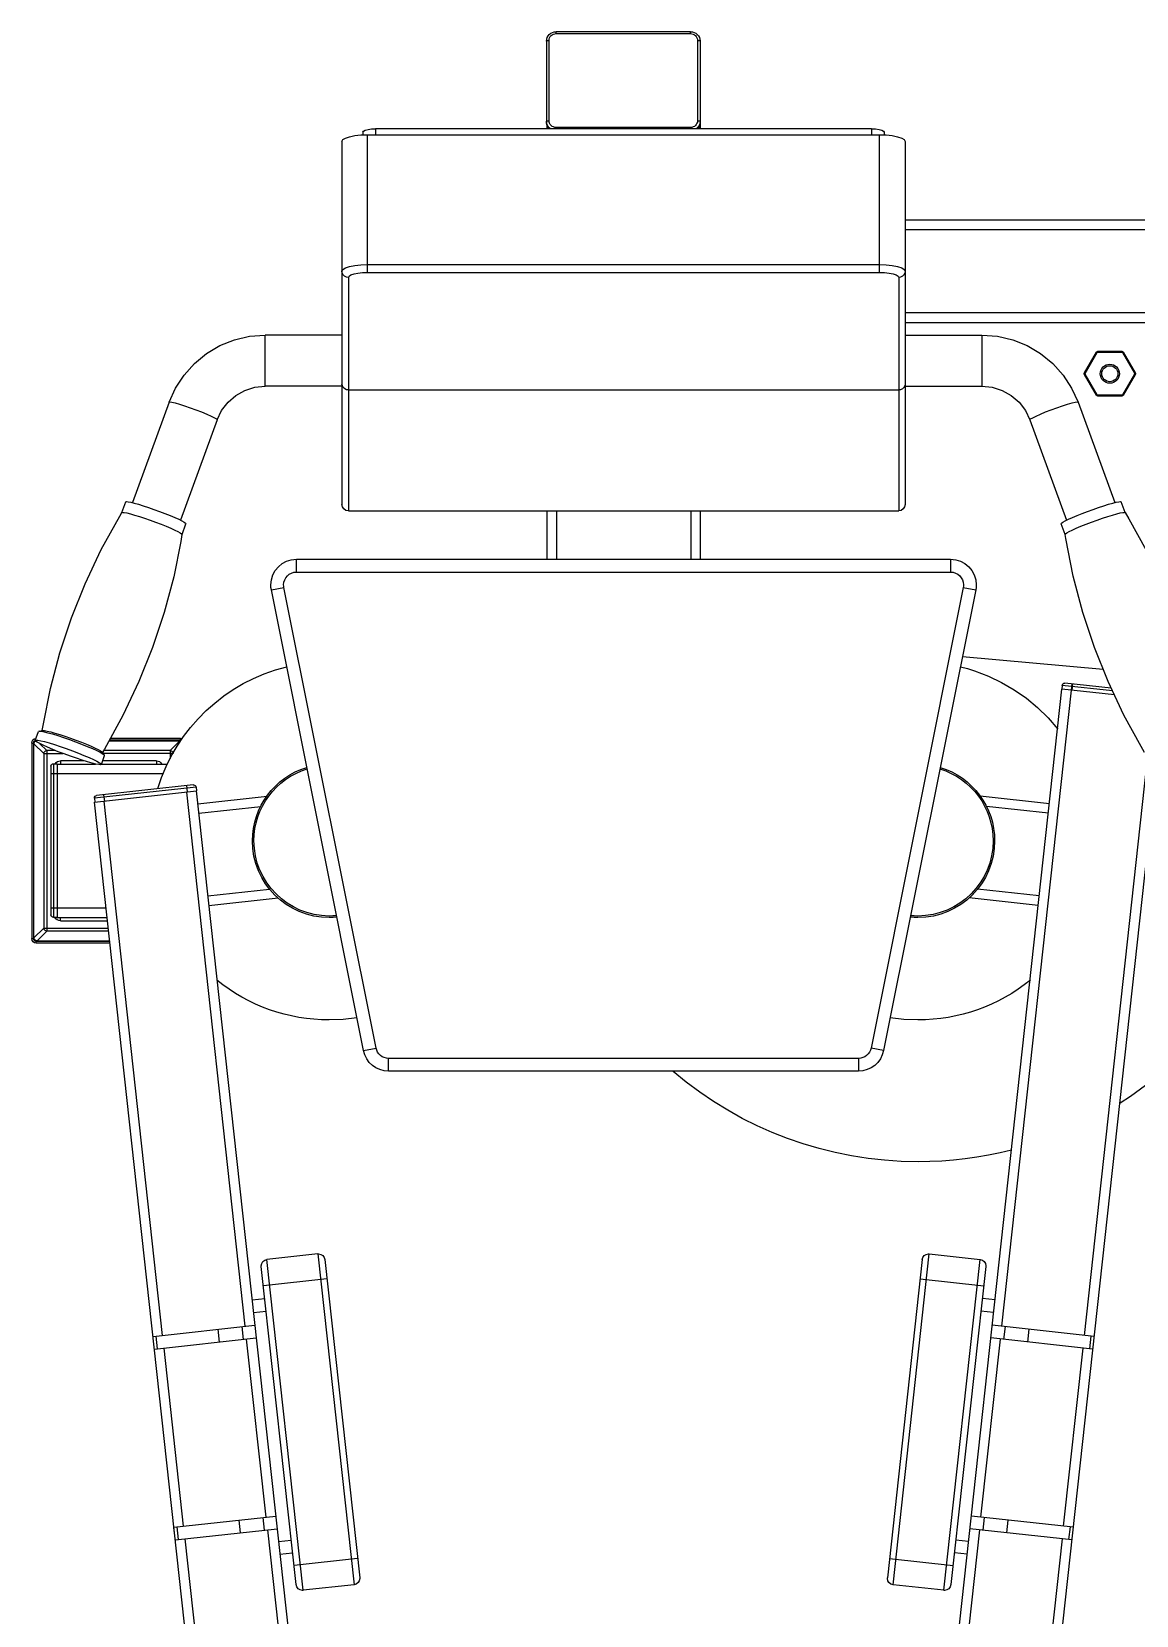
# Model space of a CAD drawing. Header units: millimetres. Extents: x 29224 to 62779, y 35576 to 54938.
# Drawn here: x 42388 to 42888, y 47737 to 48455 of the extents above; entities that cross this region are included whole.
import ezdxf

# ---------------------------------------------------------------- set-up
doc = ezdxf.new("R2010")
doc.units = ezdxf.units.MM

# ---------------------------------------------------------------- blocks, each defined once
blk = doc.blocks.new('A$C09155A46')
for points in [[(194.34, 1190.45), (194.41, 1191.13), (194.62, 1191.8), (194.95, 1192.41), (195.4, 1192.94), (195.94, 1193.39), (196.57, 1193.71), (197.26, 1193.91), (197.96, 1193.98)], [(194.34, 1190.45), (194.39, 1190.53), (194.53, 1190.6), (194.74, 1190.65), (195.01, 1190.69), (195.31, 1190.7)], [(194.34, 1190.45), (194.34, 1159.75)], [(195.31, 1190.7), (195.36, 1191.2), (195.51, 1191.68), (195.76, 1192.12), (196.09, 1192.51), (196.49, 1192.83), (196.95, 1193.07), (197.44, 1193.22), (197.96, 1193.27)], [(195.31, 1160.37), (195.31, 1190.7)], [(248.69, 1193.98), (197.96, 1193.98)], [(197.96, 1193.27), (197.96, 1193.98)], [(197.96, 1193.27), (248.69, 1193.27)], [(248.69, 1193.98), (249.39, 1193.91), (250.07, 1193.71), (250.71, 1193.39), (251.26, 1192.94), (251.7, 1192.41), (252.04, 1191.8), (252.23, 1191.14), (252.31, 1190.45)], [(248.69, 1193.27), (248.69, 1193.98)], [(248.69, 1193.27), (249.2, 1193.22), (249.71, 1193.07), (250.16, 1192.83), (250.57, 1192.51), (250.89, 1192.12), (251.14, 1191.68), (251.3, 1191.2), (251.35, 1190.7)], [(251.35, 1190.7), (251.35, 1160.37)], [(251.35, 1190.7), (251.65, 1190.69), (251.91, 1190.65), (252.13, 1190.6), (252.26, 1190.53), (252.31, 1190.45)], [(252.26, 1190.89), (252.31, 1190.76)], [(252.31, 1190.76), (252.4, 1189.98)], [(252.31, 1190.45), (252.31, 1159.75)], [(252.4, 1189.98), (252.4, 1157.31)], [(194.34, 1160.12), (194.39, 1160.2), (194.53, 1160.27), (194.74, 1160.33), (195.01, 1160.36), (195.31, 1160.37)], [(195.83, 1157.31), (195.4, 1157.64), (194.95, 1158.18), (194.62, 1158.78), (194.41, 1159.44), (194.34, 1160.12)], [(197.96, 1157.8), (197.44, 1157.85), (196.95, 1158), (196.49, 1158.24), (196.09, 1158.56), (195.76, 1158.95), (195.51, 1159.39), (195.36, 1159.87), (195.31, 1160.37)], [(251.35, 1160.37), (251.3, 1159.87), (251.14, 1159.39), (250.89, 1158.95), (250.57, 1158.56), (250.16, 1158.24), (249.71, 1158), (249.2, 1157.85), (248.69, 1157.8)], [(252.31, 1160.12), (252.23, 1159.44), (252.04, 1158.78), (251.7, 1158.18), (251.24, 1157.64), (250.83, 1157.31)], [(251.35, 1160.37), (251.65, 1160.36), (251.91, 1160.33), (252.13, 1160.27), (252.26, 1160.2), (252.31, 1160.12)], [(117.14, 1152.57), (117.47, 1153.22), (118.44, 1153.82), (119.97, 1154.34), (121.97, 1154.73), (124.3, 1154.99), (126.8, 1155.07)], [(124.99, 1156.06), (125.23, 1156.45), (125.91, 1156.8), (126.98, 1157.07), (128.33, 1157.25), (129.83, 1157.31)], [(124.99, 1156.06), (124.99, 1155.01)], [(126.8, 1155.07), (320.03, 1155.07)], [(126.8, 1103.12), (126.8, 1155.07)], [(317.03, 1157.31), (129.83, 1157.31)], [(129.83, 1157.31), (129.83, 1155.07)], [(194.47, 1158.84), (194.34, 1159.75)], [(194.43, 1159.04), (194.43, 1157.31)], [(195.37, 1157.31), (194.83, 1158), (194.47, 1158.84)], [(195.4, 1157.31), (195.28, 1157.43)], [(248.69, 1157.8), (197.96, 1157.8)], [(197.96, 1157.8), (197.96, 1157.31)], [(248.69, 1157.8), (248.69, 1157.31)], [(252.31, 1159.75), (252.18, 1158.84), (251.83, 1158), (251.28, 1157.31)], [(252.4, 1159.66), (252.31, 1158.88), (252.05, 1158.14), (251.61, 1157.48), (251.44, 1157.31)], [(317.03, 1157.31), (318.51, 1157.25), (319.86, 1157.07), (320.93, 1156.8), (321.61, 1156.45), (321.86, 1156.06)], [(317.03, 1157.31), (317.03, 1155.07)], [(320.03, 1155.07), (322.53, 1154.99), (324.86, 1154.73), (326.87, 1154.34), (328.41, 1153.82), (329.37, 1153.22), (329.69, 1152.57)], [(320.03, 1103.12), (320.03, 1155.07)], [(321.86, 1156.06), (321.86, 1155.01)], [(117.14, 1152.57), (117.14, 1015.51)], [(329.69, 1152.57), (329.69, 1015.51)], [(626.79, 1122.84), (329.69, 1122.84)], [(626.79, 1119.21), (329.69, 1119.21)], [(117.14, 1103.58), (117.47, 1104.22), (118.44, 1104.82), (119.97, 1105.34), (121.97, 1105.74), (124.3, 1105.99), (126.8, 1106.08)], [(126.8, 1106.08), (320.03, 1106.08)], [(320.03, 1106.08), (322.53, 1105.99), (324.86, 1105.74), (326.87, 1105.34), (328.41, 1104.82), (329.37, 1104.22), (329.69, 1103.58)], [(119.56, 1101.24), (118.82, 1101.36), (118.14, 1101.69), (117.61, 1102.2), (117.26, 1102.85), (117.14, 1103.58)], [(119.56, 1101.24), (119.81, 1101.73), (120.53, 1102.18), (121.69, 1102.57), (123.18, 1102.86), (124.93, 1103.05), (126.8, 1103.12)], [(119.56, 1101.24), (119.56, 1013.09)], [(126.8, 1103.12), (320.03, 1103.12)], [(320.03, 1103.12), (321.91, 1103.05), (323.67, 1102.86), (325.16, 1102.57), (326.31, 1102.18), (327.04, 1101.73), (327.29, 1101.24)], [(329.69, 1103.58), (329.58, 1102.85), (329.24, 1102.2), (328.71, 1101.69), (328.03, 1101.36), (327.29, 1101.24)], [(327.29, 1101.24), (327.29, 1013.09)], [(626.79, 1087.83), (329.69, 1087.83)], [(329.69, 1084.19), (626.79, 1084.19)], [(51.85, 1054.11), (54.28, 1059.46), (57.51, 1064.38), (61.44, 1068.76), (66, 1072.49), (71.07, 1075.48), (76.54, 1077.67), (82.28, 1079), (88.16, 1079.45)], [(117.14, 1079.45), (88.16, 1079.45)], [(88.16, 1060.17), (88.16, 1079.45)], [(329.69, 1079.45), (358.68, 1079.45)], [(358.68, 1079.45), (364.56, 1079), (370.31, 1077.67), (375.78, 1075.48), (380.85, 1072.49), (385.41, 1068.76), (389.34, 1064.38), (392.56, 1059.46), (394.99, 1054.11)], [(358.68, 1079.45), (358.68, 1060.17)], [(397.39, 1065.16), (401.95, 1073.03)], [(397.65, 1065.01), (402.19, 1072.89)], [(401.95, 1073.03), (402.16, 1073.25), (402.44, 1073.32)], [(402.19, 1072.89), (401.95, 1073.03)], [(402.19, 1072.89), (402.3, 1073), (402.44, 1073.03)], [(402.44, 1073.32), (411.52, 1073.32)], [(402.44, 1073.32), (402.44, 1073.03)], [(402.44, 1073.03), (411.52, 1073.03)], [(411.52, 1073.33), (411.82, 1073.24), (412.05, 1073.02)], [(411.52, 1073.03), (411.52, 1073.32)], [(411.52, 1073.03), (411.68, 1072.99), (411.79, 1072.87)], [(412.05, 1073.02), (411.79, 1072.87)], [(411.79, 1072.87), (416.32, 1065.03)], [(412.05, 1073.02), (416.57, 1065.18)], [(397.39, 1064.58), (397.33, 1064.72), (397.31, 1064.87), (397.33, 1065.02), (397.39, 1065.16)], [(397.39, 1065.16), (397.65, 1065.01)], [(397.65, 1064.73), (397.39, 1064.58)], [(401.95, 1056.71), (397.39, 1064.58)], [(397.65, 1064.73), (397.62, 1064.79), (397.61, 1064.87), (397.62, 1064.95), (397.65, 1065.01)], [(402.19, 1056.85), (397.65, 1064.73)], [(416.32, 1064.71), (411.79, 1056.88)], [(416.57, 1064.56), (412.05, 1056.73)], [(416.32, 1065.03), (416.57, 1065.18)], [(416.32, 1065.03), (416.35, 1064.96), (416.36, 1064.87), (416.35, 1064.78), (416.32, 1064.71)], [(416.57, 1064.56), (416.32, 1064.71)], [(416.57, 1065.18), (416.63, 1065.03), (416.66, 1064.87), (416.63, 1064.71), (416.57, 1064.56)], [(70, 1047.48), (71.71, 1051), (74.11, 1054.1), (77.08, 1056.66), (80.51, 1058.56), (84.26, 1059.73), (88.16, 1060.13)], [(117.14, 1060.13), (88.16, 1060.13)], [(119.56, 1058.73), (118.82, 1058.84), (118.15, 1059.15), (117.61, 1059.65), (117.27, 1060.27), (117.14, 1060.96)], [(119.56, 1058.73), (327.29, 1058.73)], [(329.69, 1060.96), (329.58, 1060.27), (329.24, 1059.65), (328.69, 1059.15), (328.03, 1058.84), (327.29, 1058.73)], [(329.69, 1060.13), (358.68, 1060.13)], [(358.68, 1060.13), (362.59, 1059.73), (366.33, 1058.56), (369.76, 1056.66), (372.74, 1054.1), (375.12, 1051), (376.84, 1047.48)], [(51.85, 1054.11), (38.01, 1016.22)], [(51.85, 1054.11), (52.11, 1054.19), (52.89, 1054.1), (54.13, 1053.82), (55.77, 1053.36), (57.7, 1052.75), (59.83, 1052.03), (62.02, 1051.24), (64.15, 1050.42), (66.08, 1049.62), (67.72, 1048.89), (68.97, 1048.27), (69.74, 1047.8), (70.01, 1047.5)], [(376.84, 1047.5), (377.1, 1047.8), (377.89, 1048.27), (379.12, 1048.89), (380.76, 1049.62), (382.7, 1050.42), (384.83, 1051.24), (387.01, 1052.03), (389.13, 1052.75), (391.07, 1053.36), (392.72, 1053.82), (393.95, 1054.1), (394.73, 1054.19), (394.99, 1054.11)], [(394.99, 1054.11), (408.83, 1016.22)], [(401.95, 1056.71), (402.19, 1056.85)], [(402.44, 1056.42), (402.16, 1056.5), (401.95, 1056.71)], [(402.44, 1056.71), (402.3, 1056.74), (402.19, 1056.85)], [(411.52, 1056.71), (402.44, 1056.71)], [(402.44, 1056.71), (402.44, 1056.42)], [(411.52, 1056.42), (402.44, 1056.42)], [(411.79, 1056.88), (411.68, 1056.75), (411.52, 1056.71)], [(412.05, 1056.73), (411.82, 1056.5), (411.52, 1056.42)], [(411.52, 1056.71), (411.52, 1056.42)], [(411.79, 1056.88), (412.05, 1056.73)], [(70, 1047.48), (56.16, 1009.59)], [(376.84, 1047.48), (390.68, 1009.59)], [(34.06, 1012.45), (35.54, 1016.5)], [(35.54, 1016.5), (35.79, 1016.6), (36.43, 1016.56), (37.42, 1016.37), (38.73, 1016.04), (40.31, 1015.6), (42.13, 1015.04), (44.1, 1014.38), (46.17, 1013.66), (48.26, 1012.9), (50.31, 1012.12), (52.24, 1011.34), (53.99, 1010.6), (55.49, 1009.92), (56.7, 1009.32), (57.59, 1008.83), (58.09, 1008.45), (58.22, 1008.21)], [(388.61, 1008.21), (388.74, 1008.45), (389.27, 1008.83), (390.14, 1009.32), (391.35, 1009.92), (392.86, 1010.6), (394.6, 1011.34), (396.53, 1012.12), (398.57, 1012.9), (400.67, 1013.66), (402.74, 1014.38), (404.72, 1015.04), (406.53, 1015.6), (408.12, 1016.04), (409.43, 1016.37), (410.41, 1016.56), (411.05, 1016.6), (411.31, 1016.5)], [(412.78, 1012.45), (411.31, 1016.5)], [(15.07, 972.72), (20.22, 985.6), (26.28, 998.45), (33.28, 1011.15), (34.05, 1012.44)], [(34.3, 1012.53), (34.06, 1012.45)], [(34.3, 1012.53), (34.94, 1012.49), (35.93, 1012.3), (37.24, 1011.97), (38.83, 1011.52), (40.65, 1010.96), (42.62, 1010.31), (44.68, 1009.6), (46.78, 1008.83), (48.82, 1008.05), (50.76, 1007.27), (52.5, 1006.53), (54, 1005.85), (55.22, 1005.25), (56.09, 1004.75), (56.61, 1004.38)], [(119.56, 1013.09), (118.62, 1013.28), (117.85, 1013.8), (117.33, 1014.57), (117.14, 1015.51)], [(119.56, 1013.09), (327.29, 1013.09)], [(194.43, 1013.09), (194.43, 994.82)], [(198.07, 1013.09), (198.07, 994.82)], [(248.77, 1013.09), (248.77, 994.82)], [(252.4, 1013.09), (252.4, 994.82)], [(329.69, 1015.51), (329.5, 1014.57), (328.99, 1013.8), (328.22, 1013.28), (327.29, 1013.09)], [(390.23, 1004.38), (390.75, 1004.75), (391.62, 1005.25), (392.83, 1005.85), (394.34, 1006.53), (396.09, 1007.27), (398.01, 1008.05), (400.07, 1008.83), (402.16, 1009.6), (404.23, 1010.31), (406.21, 1010.96), (408.01, 1011.52), (409.6, 1011.97), (410.92, 1012.3), (411.91, 1012.49), (412.55, 1012.53)], [(412.78, 1012.45), (412.55, 1012.53)], [(412.79, 1012.44), (414.16, 1010.13), (420.65, 998.27)], [(56.74, 1004.15), (56.61, 1004.38)], [(56.75, 1004.15), (58.22, 1008.21)], [(390.1, 1004.15), (388.61, 1008.21)], [(390.23, 1004.38), (390.1, 1004.15)], [(56.74, 1004.14), (56.3, 1001.5), (53.61, 988.25), (50.03, 974.76), (45.65, 961.55)], [(401.19, 961.55), (396.83, 974.71), (393.18, 988.45), (390.35, 1002.66), (390.1, 1004.14)], [(90.48, 983.27), (90.33, 984.21), (90.29, 985.16), (90.48, 987.11), (91.05, 988.92), (91.94, 990.56), (93.12, 991.99), (94.55, 993.17), (96.19, 994.07), (98, 994.63), (99.95, 994.82)], [(99.95, 994.82), (346.89, 994.82)], [(99.95, 989.99), (99.95, 994.82)], [(346.89, 994.82), (348.84, 994.63), (350.66, 994.07), (352.3, 993.17), (353.73, 991.99), (354.91, 990.56), (355.8, 988.92), (356.36, 987.11), (356.56, 985.16), (356.51, 984.21), (356.37, 983.27)], [(346.89, 994.82), (346.89, 989.99)], [(95.21, 984.22), (95.14, 984.69), (95.12, 985.16), (95.22, 986.14), (95.5, 987.04), (95.94, 987.87), (96.53, 988.58), (97.25, 989.17), (98.07, 989.61), (98.97, 989.9), (99.95, 989.99)], [(99.95, 989.99), (346.89, 989.99)], [(346.89, 989.99), (347.87, 989.9), (348.78, 989.61), (349.6, 989.17), (350.31, 988.58), (350.9, 987.87), (351.35, 987.04), (351.63, 986.14), (351.73, 985.16), (351.7, 984.69), (351.63, 984.22)], [(90.48, 983.27), (95.21, 984.22)], [(125.25, 809.36), (90.48, 983.27)], [(129.99, 810.31), (95.21, 984.22)], [(351.63, 984.22), (316.86, 810.31)], [(356.37, 983.27), (321.58, 809.36)], [(351.63, 984.22), (356.37, 983.27)], [(4, 930.24), (4.41, 932.76), (7.1, 946.02), (10.68, 959.51), (15.07, 972.72)], [(45.65, 961.55), (40.5, 948.67), (34.43, 935.82), (27.44, 923.13), (26.73, 921.93)], [(351.35, 958.18), (404.47, 953.35)], [(420.12, 921.93), (418.81, 924.14), (412.31, 936), (406.36, 948.62), (401.19, 961.55)], [(47.61, 908.23), (49.05, 912.45), (50.75, 916.54), (52.69, 920.48), (54.88, 924.27), (57.3, 927.89), (59.94, 931.34), (62.79, 934.61), (65.84, 937.69), (69.09, 940.56), (72.51, 943.23), (76.1, 945.67), (79.85, 947.88), (83.76, 949.86), (87.8, 951.58), (91.98, 953.05), (96.27, 954.25)], [(96.27, 954.25), (96.27, 954.25)], [(350.57, 954.25), (353.27, 953.53), (355.94, 952.7), (358.56, 951.76), (361.14, 950.72), (366.14, 948.34), (370.93, 945.55), (375.47, 942.38), (379.74, 938.85), (383.72, 934.96), (387.39, 930.74)], [(330.07, 408.5), (388.9, 945.77)], [(366.22, 705.27), (392.52, 945.37)], [(388.97, 947.22), (388.81, 945.78)], [(408.73, 943.59), (388.81, 945.78)], [(388.97, 947.22), (389.07, 947.56), (389.28, 947.83), (389.58, 948.02), (389.93, 948.08), (389.98, 948.08), (390.03, 948.07)], [(408.01, 945.13), (388.97, 947.22)], [(407.52, 946.16), (390.03, 948.07)], [(392.68, 947.79), (392.42, 945.38)], [(392.87, 947.76), (392.6, 945.36)], [(0, 925.46), (0.12, 926.1), (0.47, 926.64), (0.98, 927.02), (1.61, 927.19)], [(1.36, 926.47), (2.6, 929.86)], [(2.77, 929.96), (2.6, 929.86)], [(2.77, 929.96), (4.13, 930.22)], [(2.77, 929.96), (2.88, 929.98), (3.57, 929.92), (4.66, 929.72), (6.11, 929.36), (7.86, 928.87), (9.85, 928.25), (12.02, 927.53), (14.3, 926.75), (16.6, 925.9), (18.85, 925.04), (20.97, 924.19), (22.9, 923.37), (24.55, 922.62), (25.88, 921.97), (26.84, 921.42), (27.41, 921.01), (27.49, 920.92)], [(4.13, 930.22), (4.24, 930.23), (4.87, 930.18), (5.85, 929.99), (7.17, 929.68), (8.76, 929.22), (10.57, 928.66), (12.55, 928.01), (14.62, 927.29), (16.71, 926.52), (18.76, 925.74), (20.68, 924.97), (22.43, 924.23), (23.94, 923.54), (25.15, 922.95), (26.02, 922.46), (26.54, 922.08), (26.61, 922.01)], [(56.23, 927.2), (29.68, 927.2)], [(56.23, 927.2), (56.5, 927.17), (56.77, 927.11)], [(56.23, 926.52), (56.23, 927.2)], [(387.38, 930.74), (387.39, 930.74)], [(0, 925.46), (0, 851.64)], [(0, 925.46), (0.68, 925.46)], [(0.68, 925.46), (0.87, 926.06), (1.37, 926.45)], [(0.68, 925.46), (0.68, 851.64)], [(0.87, 925.19), (0.93, 925.56), (1.08, 925.87), (1.32, 926.11), (1.5, 926.2)], [(0.87, 851.91), (0.87, 925.19)], [(4.54, 921.52), (0.87, 925.19)], [(1.36, 926.47), (1.64, 926.58), (2.34, 926.53), (3.43, 926.33), (4.86, 925.97), (6.61, 925.48), (8.61, 924.86), (10.78, 924.14), (13.05, 923.35), (15.36, 922.51), (17.61, 921.65), (19.73, 920.8), (21.65, 919.98), (23.31, 919.23), (24.64, 918.58), (25.61, 918.03), (26.17, 917.62), (26.32, 917.35)], [(26.32, 917.35), (26.04, 917.25), (25.34, 917.29), (24.25, 917.5), (22.81, 917.85), (21.06, 918.35), (19.06, 918.97), (16.89, 919.68), (14.62, 920.48), (12.31, 921.32), (10.06, 922.18), (7.94, 923.03), (6.02, 923.84), (4.36, 924.6), (3.03, 925.25), (2.06, 925.8), (1.5, 926.2), (1.36, 926.47)], [(5.68, 922.66), (3.13, 925.21)], [(4.54, 921.52), (4.57, 921.68), (4.63, 921.85), (4.71, 922.01), (4.8, 922.15), (4.92, 922.28), (5.05, 922.4), (5.2, 922.49), (5.35, 922.57), (5.51, 922.62), (5.68, 922.66)], [(4.54, 921.52), (4.54, 855.58)], [(4.54, 921.52), (11.78, 921.52)], [(5.68, 922.66), (5.68, 854.44)], [(8.87, 922.66), (5.68, 922.66)], [(26.32, 917.35), (27.55, 920.74)], [(27.49, 920.92), (26.61, 922.01)], [(53.43, 921.52), (27.01, 921.52)], [(52.29, 922.66), (27.16, 922.66)], [(27.55, 920.74), (27.49, 920.92)], [(29.2, 926.33), (55.96, 926.33)], [(56.23, 926.52), (29.3, 926.52)], [(55.96, 926.33), (52.29, 922.66)], [(52.29, 922.66), (52.62, 922.57), (52.92, 922.4), (53.17, 922.15), (53.34, 921.85), (53.43, 921.52)], [(52.29, 922.66), (52.29, 919.57)], [(56.26, 926.28), (55.96, 926.33)], [(56.39, 926.51), (56.31, 926.51), (56.23, 926.52)], [(56.39, 926.5), (56.39, 926.51)], [(7.25, 916.67), (7.32, 917.04), (7.53, 917.35), (7.83, 917.56), (8.21, 917.63)], [(7.25, 916.67), (7.25, 860.63)], [(8.21, 917.63), (8.21, 859.66)], [(8.21, 917.63), (9.66, 917.63)], [(8.84, 917.64), (9.23, 918.1), (9.71, 918.45), (10.27, 918.66), (10.87, 918.74)], [(9.66, 917.63), (9.66, 859.56)], [(9.66, 917.53), (24.11, 917.53)], [(19.79, 918.74), (10.87, 918.74)], [(10.87, 918.74), (10.87, 917.53)], [(26.38, 917.53), (51.3, 917.53)], [(47.1, 918.74), (26.82, 918.74)], [(47.1, 918.74), (47.73, 918.66), (48.31, 918.42), (48.8, 918.04), (49.19, 917.53)], [(47.1, 918.74), (47.1, 917.53)], [(49.19, 917.53), (49.19, 917.53)], [(115.18, 859.71), (113.75, 859.6), (112.31, 859.56), (109.35, 859.71), (106.47, 860.15), (103.7, 860.87), (101.03, 861.84), (98.5, 863.07), (96.11, 864.52), (93.88, 866.19), (91.82, 868.06), (89.95, 870.12), (88.28, 872.35), (86.83, 874.74), (85.61, 877.27), (84.63, 879.93), (83.92, 882.71), (83.48, 885.59), (83.33, 888.55), (83.42, 890.92), (83.71, 893.25), (84.18, 895.53), (84.82, 897.74), (85.63, 899.88), (86.61, 901.95), (87.74, 903.92), (89.02, 905.8), (90.45, 907.57), (92.01, 909.23), (93.7, 910.77), (95.51, 912.17), (97.44, 913.43), (99.48, 914.54), (101.63, 915.49), (103.87, 916.28)], [(115.07, 860.27), (113.69, 860.18), (112.31, 860.14), (109.41, 860.29), (106.59, 860.72), (103.87, 861.42), (101.26, 862.38), (98.78, 863.57), (96.43, 865), (94.25, 866.63), (92.23, 868.47), (90.4, 870.48), (88.76, 872.67), (87.34, 875.01), (86.14, 877.5), (85.18, 880.11), (84.48, 882.83), (84.05, 885.65), (83.91, 888.55), (84, 890.87), (84.28, 893.15), (84.74, 895.38), (85.37, 897.54), (86.16, 899.64), (87.11, 901.66), (88.22, 903.6), (89.47, 905.43), (90.86, 907.17), (92.39, 908.79), (94.04, 910.3), (95.81, 911.67), (97.7, 912.91), (99.7, 914), (101.79, 914.93), (103.99, 915.7)], [(103.87, 916.28), (103.87, 916.28)], [(342.98, 916.28), (345.22, 915.49), (347.36, 914.54), (349.4, 913.43), (351.33, 912.17), (353.14, 910.77), (354.83, 909.23), (356.39, 907.57), (357.82, 905.8), (359.1, 903.92), (360.23, 901.95), (361.2, 899.88), (362.02, 897.74), (362.66, 895.53), (363.13, 893.25), (363.41, 890.92), (363.51, 888.55), (363.36, 885.59), (362.92, 882.71), (362.21, 879.93), (361.23, 877.27), (360.01, 874.74), (358.56, 872.35), (356.89, 870.12), (355.02, 868.06), (352.96, 866.19), (350.73, 864.52), (348.34, 863.07), (345.81, 861.84), (343.14, 860.87), (340.37, 860.15), (337.49, 859.71), (334.53, 859.56), (333.1, 859.6), (331.66, 859.71)], [(342.86, 915.7), (345.05, 914.93), (347.15, 914), (349.14, 912.91), (351.03, 911.67), (352.8, 910.3), (354.45, 908.79), (355.98, 907.17), (357.37, 905.43), (358.62, 903.6), (359.73, 901.66), (360.68, 899.64), (361.48, 897.54), (362.11, 895.38), (362.56, 893.15), (362.84, 890.87), (362.94, 888.55), (362.79, 885.65), (362.36, 882.83), (361.66, 880.11), (360.7, 877.5), (359.51, 875.01), (358.08, 872.67), (356.44, 870.48), (354.61, 868.47), (352.59, 866.63), (350.4, 865), (348.06, 863.57), (345.58, 862.38), (342.97, 861.42), (340.25, 860.72), (337.43, 860.29), (334.53, 860.14), (333.15, 860.18), (331.78, 860.27)], [(424.75, 918.05), (368.48, 404.3)], [(397.42, 701.86), (421.01, 917.26)], [(7.25, 914), (9.66, 914)], [(9.66, 913.91), (49.81, 913.91)], [(62.08, 908.8), (23.67, 904.6)], [(61.02, 909.66), (24.53, 905.66)], [(58.38, 909.37), (58.64, 906.97)], [(61.02, 909.66), (61.07, 909.66), (61.12, 909.66), (61.47, 909.6), (61.77, 909.42), (61.98, 909.14), (62.08, 908.8)], [(62.08, 908.8), (62.24, 907.36)], [(23.67, 904.6), (23.66, 904.65), (23.66, 904.7), (23.73, 905.05), (23.91, 905.35), (24.18, 905.56), (24.53, 905.66)], [(23.67, 904.6), (23.82, 903.16)], [(23.73, 903.14), (62.24, 907.36)], [(78.36, 404.3), (23.73, 903.14)], [(27.16, 905.95), (27.43, 903.55)], [(49.43, 701.86), (27.34, 903.54)], [(80.62, 705.27), (58.54, 906.96)], [(62.14, 907.36), (116.78, 408.5)], [(62.67, 902.55), (88.83, 905.42)], [(384.17, 902.55), (358.01, 905.42)], [(63.07, 898.94), (86.47, 901.5)], [(383.78, 898.94), (360.37, 901.5)], [(66.48, 867.75), (89.82, 870.3)], [(66.88, 864.14), (92.99, 866.99)], [(379.97, 864.14), (353.86, 866.99)], [(380.36, 867.75), (357.03, 870.3)], [(7.25, 863.28), (9.66, 863.28)], [(9.66, 863.19), (28.11, 863.19)], [(4.54, 855.58), (0.87, 851.91)], [(4.54, 855.58), (28.94, 855.58)], [(5.68, 854.44), (5.35, 854.53), (5.05, 854.7), (4.8, 854.95), (4.63, 855.25), (4.54, 855.58)], [(8.21, 859.66), (7.83, 859.74), (7.53, 859.94), (7.32, 860.25), (7.25, 860.63)], [(8.21, 859.66), (9.66, 859.66)], [(10.87, 858.36), (10.21, 858.45), (9.61, 858.71), (9.11, 859.12), (8.72, 859.66)], [(8.73, 859.66), (8.72, 859.66)], [(9.66, 859.56), (28.5, 859.56)], [(10.87, 858.36), (10.87, 859.56)], [(10.87, 858.36), (28.63, 858.36)], [(1.74, 849.9), (1.06, 850.04), (0.51, 850.41), (0.14, 850.97), (0, 851.64)], [(0, 851.64), (0.68, 851.64)], [(1.74, 850.58), (1.33, 850.66), (0.99, 850.89), (0.76, 851.23), (0.68, 851.64)], [(2.01, 850.77), (1.63, 850.83), (1.32, 850.99), (1.08, 851.22), (0.93, 851.54), (0.87, 851.91)], [(29.49, 850.58), (1.74, 850.58)], [(1.74, 849.9), (1.74, 850.58)], [(29.56, 849.9), (1.74, 849.9)], [(5.68, 854.44), (2.01, 850.77)], [(2.01, 850.77), (29.47, 850.77)], [(29.06, 854.44), (5.68, 854.44)], [(122.77, 821.73), (117.56, 821.12), (112.31, 820.92), (109.42, 820.98), (106.54, 821.17), (103.69, 821.47), (100.85, 821.9), (98.04, 822.44), (95.26, 823.11), (92.51, 823.88), (89.79, 824.78), (87.12, 825.79), (84.49, 826.91), (81.91, 828.14), (79.38, 829.48), (76.9, 830.93), (74.49, 832.48), (72.13, 834.15), (69.84, 835.91)], [(377, 835.91), (374.71, 834.15), (372.35, 832.48), (369.94, 830.93), (367.46, 829.48), (364.93, 828.14), (362.35, 826.91), (359.72, 825.79), (357.05, 824.78), (354.33, 823.88), (351.58, 823.11), (348.8, 822.44), (345.99, 821.9), (343.15, 821.47), (340.29, 821.17), (337.42, 820.98), (334.53, 820.92), (329.28, 821.12), (324.07, 821.73)], [(439.6, 813.53), (436.37, 810.12), (433.02, 806.81), (429.57, 803.62), (426.01, 800.55), (422.36, 797.6), (418.61, 794.76), (414.77, 792.06), (410.84, 789.47)], [(125.25, 809.36), (129.99, 810.31)], [(134.73, 801.6), (133.04, 801.74), (131.43, 802.17), (129.95, 802.86), (128.6, 803.78), (127.44, 804.92), (126.47, 806.24), (125.73, 807.73), (125.25, 809.36)], [(134.73, 806.43), (133.88, 806.5), (133.08, 806.72), (132.34, 807.06), (131.67, 807.52), (131.08, 808.09), (130.6, 808.75), (130.23, 809.5), (129.99, 810.31)], [(129.99, 810.31), (129.99, 810.31)], [(316.86, 810.31), (316.62, 809.5), (316.25, 808.75), (315.76, 808.09), (315.18, 807.52), (314.51, 807.06), (313.76, 806.72), (312.96, 806.5), (312.12, 806.43)], [(321.58, 809.36), (321.11, 807.73), (320.37, 806.24), (319.41, 804.92), (318.24, 803.78), (316.9, 802.86), (315.41, 802.17), (313.81, 801.74), (312.12, 801.6)], [(321.58, 809.36), (316.86, 810.31)], [(312.12, 806.43), (134.73, 806.43)], [(134.73, 801.6), (134.73, 806.43)], [(312.12, 801.6), (134.73, 801.6)], [(369.86, 771.8), (365.53, 770.76), (361.16, 769.86), (356.78, 769.1), (352.37, 768.48), (347.95, 768), (343.51, 767.65), (339.06, 767.44), (334.6, 767.37), (328.27, 767.51), (321.96, 767.93), (315.7, 768.63), (309.49, 769.6), (303.35, 770.84), (297.27, 772.35), (291.27, 774.12), (285.36, 776.15), (279.54, 778.44), (273.82, 780.98), (268.22, 783.78), (262.73, 786.82), (257.38, 790.11), (252.16, 793.64), (247.1, 797.4), (242.18, 801.41)], [(312.12, 806.43), (312.12, 801.6)], [(86.67, 727.8), (86.66, 727.93), (86.65, 728.07), (86.82, 728.94), (87.27, 729.68), (87.96, 730.21), (88.81, 730.47)], [(108.01, 732.57), (88.81, 730.47)], [(102.48, 605.61), (88.81, 730.47)], [(108.01, 732.57), (108.15, 732.58), (108.28, 732.59), (109.15, 732.42), (109.89, 731.97), (110.42, 731.28), (110.68, 730.43)], [(108.01, 732.57), (121.69, 607.72)], [(110.68, 730.43), (123.83, 610.38)], [(336.17, 730.43), (323.01, 610.38)], [(325.15, 607.72), (338.82, 732.57)], [(336.17, 730.43), (336.42, 731.28), (336.95, 731.97), (337.69, 732.42), (338.56, 732.59), (338.7, 732.58), (338.83, 732.57)], [(338.82, 732.57), (358.04, 730.47)], [(338.82, 732.57), (338.83, 732.57)], [(344.37, 605.61), (358.04, 730.47)], [(358.04, 730.47), (358.89, 730.21), (359.57, 729.68), (360.03, 728.94), (360.19, 728.07), (360.19, 727.93), (360.18, 727.8)], [(99.81, 607.75), (86.67, 727.8)], [(360.18, 727.8), (347.03, 607.75)], [(111.47, 723.23), (87.45, 720.6)], [(335.37, 723.23), (359.38, 720.6)], [(83.18, 715.27), (87.98, 715.8)], [(363.67, 715.27), (358.86, 715.8)], [(45.81, 701.46), (84.23, 705.66)], [(83.71, 710.47), (88.51, 711)], [(363.13, 710.47), (358.34, 711)], [(401.02, 701.46), (362.61, 705.66)], [(46.34, 696.66), (84.76, 700.87)], [(47.52, 696.78), (46.99, 701.59)], [(70.94, 699.35), (70.41, 704.15)], [(79.95, 700.34), (79.43, 705.14)], [(88.51, 633.24), (81.15, 700.47)], [(358.33, 633.24), (365.7, 700.47)], [(400.5, 696.66), (362.09, 700.87)], [(367.42, 705.14), (366.88, 700.34)], [(376.43, 704.15), (375.91, 699.35)], [(399.85, 701.59), (399.33, 696.78)], [(57.32, 629.82), (49.95, 697.06)], [(389.53, 629.82), (396.89, 697.06)], [(53.61, 629.42), (92.12, 633.63)], [(53.77, 627.98), (53.61, 629.42)], [(53.77, 627.98), (53.86, 627.99)], [(53.9, 627.59), (53.81, 627.77), (53.77, 627.98)], [(53.77, 627.98), (53.77, 627.98)], [(54.23, 624.62), (92.65, 628.84)], [(55.4, 624.75), (54.88, 629.56)], [(78.83, 627.32), (78.3, 632.12)], [(87.85, 628.31), (87.32, 633.11)], [(89.04, 628.44), (113.3, 406.88)], [(357.81, 628.44), (333.54, 406.88)], [(392.61, 624.62), (354.2, 628.84)], [(393.13, 629.43), (354.72, 633.63)], [(359.53, 633.11), (359, 628.31)], [(368.54, 632.12), (368.01, 627.32)], [(391.96, 629.56), (391.44, 624.75)], [(57.85, 625.03), (82.11, 403.45)], [(93.17, 624.03), (97.98, 624.56)], [(353.67, 624.03), (348.87, 624.56)], [(389, 625.03), (364.73, 403.45)], [(93.7, 619.23), (98.5, 619.76)], [(123.04, 617.59), (99.03, 614.96)], [(323.81, 617.59), (347.82, 614.96)], [(353.15, 619.23), (348.34, 619.76)], [(123.83, 610.38), (123.84, 610.25), (123.84, 610.12), (123.68, 609.24), (123.22, 608.51), (122.54, 607.98), (121.69, 607.72)], [(325.15, 607.72), (324.3, 607.98), (323.62, 608.51), (323.16, 609.24), (323, 610.12), (323.01, 610.25), (323.01, 610.38)], [(102.48, 605.61), (102.35, 605.6), (102.22, 605.6), (101.34, 605.76), (100.6, 606.22), (100.07, 606.9), (99.81, 607.75)], [(121.69, 607.72), (102.48, 605.61)], [(344.37, 605.61), (325.15, 607.72)], [(347.03, 607.75), (346.77, 606.9), (346.24, 606.22), (345.5, 605.76), (344.63, 605.6), (344.49, 605.6), (344.37, 605.61)]]:
    blk.add_lwpolyline(points)
for points in [[(410.59, 1064.87), (410.52, 1064.14), (410.31, 1063.47), (409.98, 1062.85), (409.54, 1062.32), (409, 1061.88), (408.39, 1061.55), (407.71, 1061.34), (406.99, 1061.26), (406.26, 1061.34), (405.58, 1061.55), (404.97, 1061.88), (404.44, 1062.32), (404, 1062.85), (403.66, 1063.47), (403.45, 1064.14), (403.38, 1064.87), (403.45, 1065.6), (403.66, 1066.27), (404, 1066.89), (404.44, 1067.42), (404.97, 1067.86), (405.58, 1068.19), (406.26, 1068.4), (406.99, 1068.48), (407.71, 1068.4), (408.39, 1068.19), (409, 1067.86), (409.54, 1067.42), (409.98, 1066.89), (410.31, 1066.27), (410.52, 1065.6)], [(410.02, 1064.87), (409.96, 1064.26), (409.78, 1063.69), (409.5, 1063.18), (409.13, 1062.73), (408.68, 1062.37), (408.17, 1062.09), (407.6, 1061.91), (406.99, 1061.85), (406.38, 1061.91), (405.81, 1062.09), (405.3, 1062.37), (404.85, 1062.73), (404.48, 1063.18), (404.2, 1063.69), (404.03, 1064.26), (403.97, 1064.87), (404.03, 1065.48), (404.2, 1066.05), (404.48, 1066.56), (404.85, 1067.01), (405.3, 1067.38), (405.81, 1067.66), (406.38, 1067.84), (406.99, 1067.9), (407.6, 1067.84), (408.17, 1067.66), (408.68, 1067.38), (409.13, 1067.01), (409.5, 1066.56), (409.78, 1066.05), (409.96, 1065.48)]]:
    blk.add_lwpolyline(points, close=True)

msp = doc.modelspace()

# ---------------------------------------------------------------- block references
at = {"xscale": 1.2, "yscale": 1.2, "zscale": 1.2}
msp.add_blockref('A$C09155A46', (42387.53, 47021.81), dxfattribs=at)

doc.saveas('drawing.dxf')
